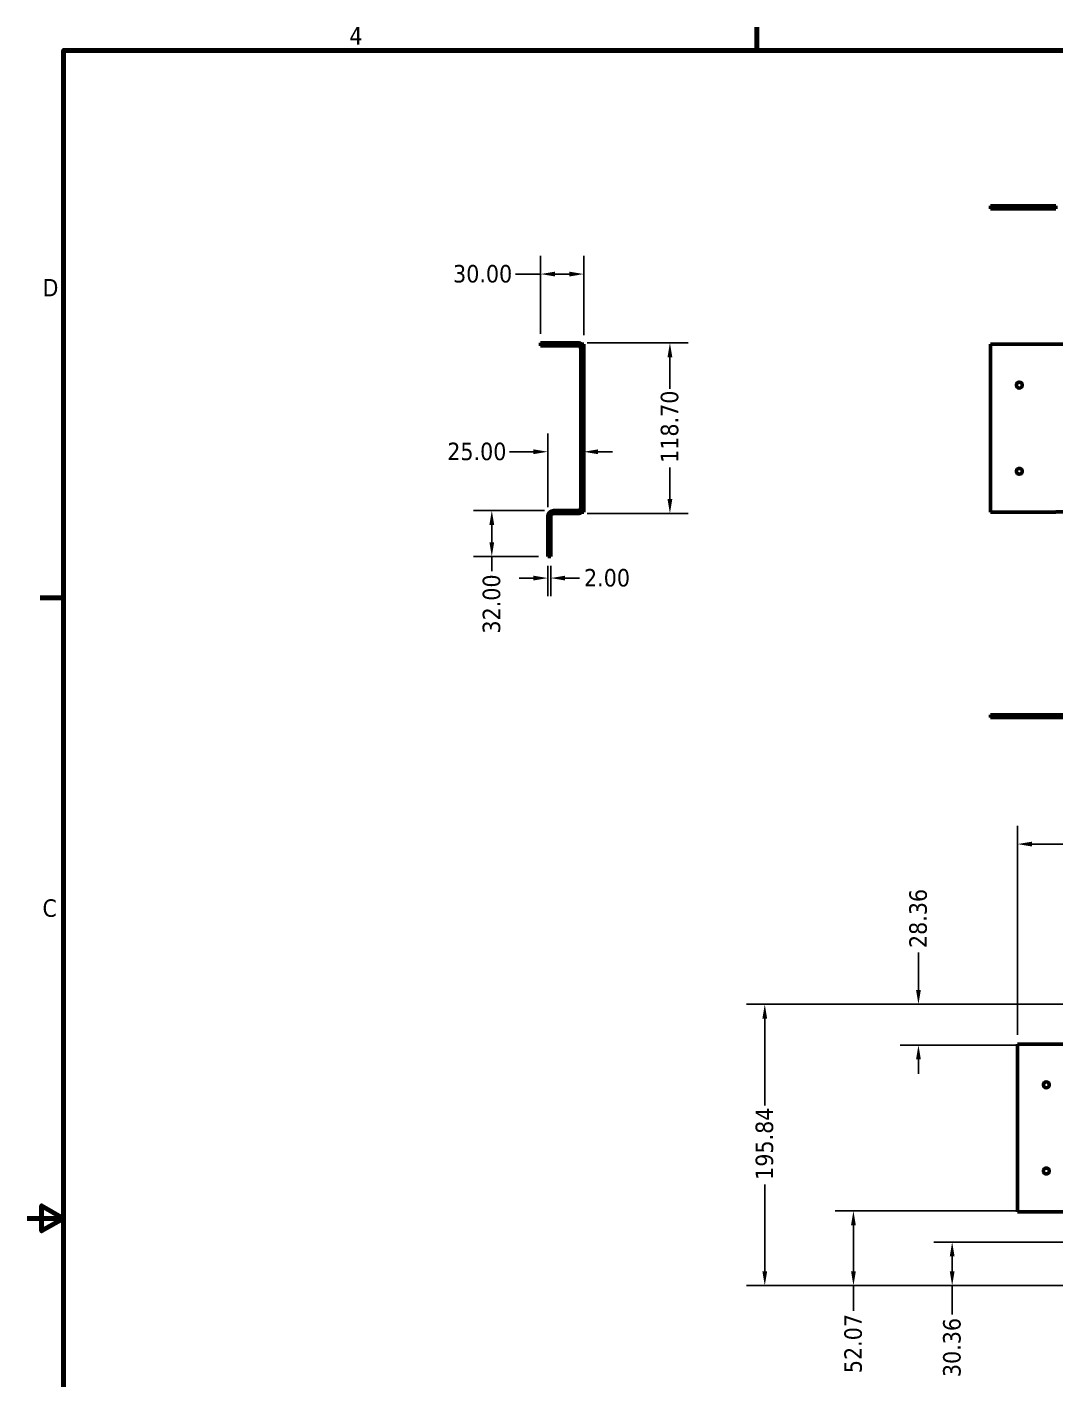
# Model space of a CAD drawing. Header units: millimetres. Extents: x 51 to 2184, y 25 to 1702.
# Drawn here: x 51 to 767, y 751 to 1693 of the extents above; entities that cross this region are included whole.
import ezdxf

# ---------------------------------------------------------------- set-up
doc = ezdxf.new("R2010")
doc.units = ezdxf.units.MM
doc.header["$LTSCALE"] = 4
for name, color, linetype, lineweight in [('Obramowanie (ANSI)', 7, 'Continuous', 70), ('Ukryty (ANSI)', 7, 'Continuous', 35), ('Widoczne (ANSI)', 7, 'Continuous', 50), ('Wymiar (ANSI)', 7, 'Continuous', 25)]:
    doc.layers.add(name, color=color, linetype=linetype, lineweight=lineweight)
doc.styles.add('Tekst notatki (ANSI)', font='tahoma.ttf')
doc.dimstyles.new('Domyślne - mm (ANSI)', dxfattribs={"dimscale": 4, "dimtxt": 3.048, "dimasz": 2.5, "dimexe": 3.175, "dimexo": 1.6002, "dimgap": 0.8, "dimtad": 0, "dimtoh": 1, "dimrnd": 1e-08, "dimzin": 4, "dimdsep": 46, "dimtxsty": 'Tekst notatki (ANSI)', "dimcen": 0.09, "dimdle": 10, "dimclrd": 256, "dimclre": 256, "dimclrt": 256, "dimadec": 1, "dimazin": 1, "dimtfac": 1, "dimtofl": 0, "dimtmove": 0, "dimatfit": 3, "dimfxl": 1, "dimtolj": 1, "dimtzin": 4, "dimlwd": -1, "dimlwe": -1, "dimarcsym": 0})

# ---------------------------------------------------------------- blocks, each defined once
blk = doc.blocks.new('Ramki Default Border')
at = {"layer": 'Obramowanie (ANSI)'}
for p, q in [((139.7, 419.1), (139.7, 423.16)), ((19.05, 323.85), (14.99, 323.85))]:
    blk.add_line(p, q, dxfattribs=at)
at = {"layer": 'Obramowanie (ANSI)', "flags": 128}
for points in [[(19.05, 12.7), (19.05, 419.1), (539.75, 419.1), (539.75, 12.7), (19.05, 12.7)], [(12.7, 215.9), (19.05, 215.9), (15.24, 218.1), (15.24, 213.7), (19.05, 215.9)]]:
    blk.add_lwpolyline(points, dxfattribs=at)
at = {"layer": 'Obramowanie (ANSI)', "char_height": 3.05, "attachment_point": 7, "style": 'Tekst notatki (ANSI)'}
for s, insert in [('4', (68.79, 420.12)), ('D', (15.39, 376.3)), ('C', (15.39, 268.3))]:
    blk.add_mtext(s, dxfattribs=dict(at, insert=insert))
blk = doc.blocks.new('*D5')
at = {"layer": 'Defpoints', "color": 0, "transparency": 16777216}
for p in [(438.34, 1520.75), (408.34, 1472.85), (438.34, 1471.85)]:
    blk.add_point(p, dxfattribs=at)
at = {"layer": 'Wymiar (ANSI)', "transparency": 16777216}
for p, q in [((408.34, 1479.25), (408.34, 1533.45)), ((438.34, 1478.25), (438.34, 1533.45)), ((408.34, 1520.75), (390.8, 1520.75)), ((428.34, 1520.75), (418.34, 1520.75))]:
    blk.add_line(p, q, dxfattribs=at)
for points in [[(418.34, 1522.41), (418.34, 1519.08), (408.34, 1520.75)], [(428.34, 1522.41), (428.34, 1519.08), (438.34, 1520.75)]]:
    blk.add_solid(points, dxfattribs=at)
at = {"layer": 'Wymiar (ANSI)', "transparency": 16777216, "insert": (347.38, 1527.1), "char_height": 12.192, "attachment_point": 1, "style": 'Tekst notatki (ANSI)'}
blk.add_mtext('\\A1;30.00', dxfattribs=at)
blk = doc.blocks.new('*D6')
at = {"layer": 'Defpoints', "color": 0, "transparency": 16777216}
for p in [(434.34, 1472.85), (434.34, 1354.15), (498.34, 1354.15)]:
    blk.add_point(p, dxfattribs=at)
at = {"layer": 'Wymiar (ANSI)', "transparency": 16777216}
for p, q in [((440.74, 1472.85), (511.04, 1472.85)), ((498.34, 1462.85), (498.34, 1440.86)), ((498.34, 1364.15), (498.34, 1386.14)), ((440.74, 1354.15), (511.04, 1354.15))]:
    blk.add_line(p, q, dxfattribs=at)
for points in [[(496.68, 1462.85), (500.01, 1462.85), (498.34, 1472.85)], [(496.68, 1364.15), (500.01, 1364.15), (498.34, 1354.15)]]:
    blk.add_solid(points, dxfattribs=at)
at = {"layer": 'Wymiar (ANSI)', "transparency": 16777216, "insert": (491.97, 1389.34), "char_height": 12.192, "attachment_point": 1, "rotation": 90, "style": 'Tekst notatki (ANSI)'}
blk.add_mtext('\\A1;118.70', dxfattribs=at)
blk = doc.blocks.new('*D7')
at = {"layer": 'Defpoints', "color": 0, "transparency": 16777216}
for p in [(413.34, 1397.09), (438.34, 1397.09), (413.34, 1352.15)]:
    blk.add_point(p, dxfattribs=at)
at = {"layer": 'Wymiar (ANSI)', "transparency": 16777216}
for p, q in [((413.34, 1358.55), (413.34, 1409.79)), ((403.34, 1397.09), (386.65, 1397.09)), ((448.34, 1397.09), (458.34, 1397.09))]:
    blk.add_line(p, q, dxfattribs=at)
for points in [[(403.34, 1398.75), (403.34, 1395.42), (413.34, 1397.09)], [(448.34, 1398.75), (448.34, 1395.42), (438.34, 1397.09)]]:
    blk.add_solid(points, dxfattribs=at)
at = {"layer": 'Wymiar (ANSI)', "transparency": 16777216, "insert": (343.33, 1403.44), "char_height": 12.192, "attachment_point": 1, "style": 'Tekst notatki (ANSI)'}
blk.add_mtext('\\A1;25.00', dxfattribs=at)
blk = doc.blocks.new('*D8')
at = {"layer": 'Defpoints', "color": 0, "transparency": 16777216}
for p in [(417.34, 1356.15), (374.34, 1324.15), (413.34, 1324.15)]:
    blk.add_point(p, dxfattribs=at)
at = {"layer": 'Wymiar (ANSI)', "transparency": 16777216}
for p, q in [((410.94, 1356.15), (361.64, 1356.15)), ((374.34, 1346.15), (374.34, 1334.15)), ((406.94, 1324.15), (361.64, 1324.15)), ((374.34, 1324.15), (374.34, 1313.98))]:
    blk.add_line(p, q, dxfattribs=at)
for points in [[(372.68, 1346.15), (376.01, 1346.15), (374.34, 1356.15)], [(372.68, 1334.15), (376.01, 1334.15), (374.34, 1324.15)]]:
    blk.add_solid(points, dxfattribs=at)
at = {"layer": 'Wymiar (ANSI)', "transparency": 16777216, "insert": (367.99, 1270.56), "char_height": 12.192, "attachment_point": 1, "rotation": 90, "style": 'Tekst notatki (ANSI)'}
blk.add_mtext('\\A1;32.00', dxfattribs=at)
blk = doc.blocks.new('*D9')
at = {"layer": 'Defpoints', "color": 0, "transparency": 16777216}
for p in [(413.34, 1324.15), (415.34, 1324.15), (415.34, 1309.18)]:
    blk.add_point(p, dxfattribs=at)
at = {"layer": 'Wymiar (ANSI)', "transparency": 16777216}
for p, q in [((403.34, 1309.18), (393.34, 1309.18)), ((413.34, 1317.75), (413.34, 1296.48)), ((415.34, 1317.75), (415.34, 1296.48)), ((425.34, 1309.18), (435.34, 1309.18))]:
    blk.add_line(p, q, dxfattribs=at)
for points in [[(403.34, 1310.84), (403.34, 1307.51), (413.34, 1309.18)], [(425.34, 1310.84), (425.34, 1307.51), (415.34, 1309.18)]]:
    blk.add_solid(points, dxfattribs=at)
at = {"layer": 'Wymiar (ANSI)', "transparency": 16777216, "insert": (438.54, 1315.53), "char_height": 12.192, "attachment_point": 1, "style": 'Tekst notatki (ANSI)'}
blk.add_mtext('\\A1;2.00', dxfattribs=at)
blk = doc.blocks.new('*D10')
at = {"layer": 'Defpoints', "color": 0, "transparency": 16777216}
for p in [(1895.37, 1124.05), (740.37, 984.88), (1895.37, 984.88)]:
    blk.add_point(p, dxfattribs=at)
at = {"layer": 'Wymiar (ANSI)', "transparency": 16777216}
for p, q in [((740.37, 991.28), (740.37, 1136.75)), ((1895.37, 991.28), (1895.37, 1136.75)), ((750.37, 1124.05), (1285.94, 1124.05)), ((1885.37, 1124.05), (1349.81, 1124.05))]:
    blk.add_line(p, q, dxfattribs=at)
for points in [[(750.37, 1125.72), (750.37, 1122.38), (740.37, 1124.05)], [(1885.37, 1125.72), (1885.37, 1122.38), (1895.37, 1124.05)]]:
    blk.add_solid(points, dxfattribs=at)
at = {"layer": 'Wymiar (ANSI)', "transparency": 16777216, "insert": (1289.14, 1130.4), "char_height": 12.192, "attachment_point": 1, "style": 'Tekst notatki (ANSI)'}
blk.add_mtext('\\A1;1155.00', dxfattribs=at)
blk = doc.blocks.new('*D11')
at = {"layer": 'Defpoints', "color": 0, "transparency": 16777216}
for p in [(820.37, 1012.59), (564.37, 816.75), (820.37, 816.75)]:
    blk.add_point(p, dxfattribs=at)
at = {"layer": 'Wymiar (ANSI)', "transparency": 16777216}
for p, q in [((813.97, 1012.59), (551.67, 1012.59)), ((564.37, 1002.59), (564.37, 942.16)), ((564.37, 826.75), (564.37, 887.18)), ((813.97, 816.75), (551.67, 816.75))]:
    blk.add_line(p, q, dxfattribs=at)
for points in [[(562.71, 1002.59), (566.04, 1002.59), (564.37, 1012.59)], [(562.71, 826.75), (566.04, 826.75), (564.37, 816.75)]]:
    blk.add_solid(points, dxfattribs=at)
at = {"layer": 'Wymiar (ANSI)', "transparency": 16777216, "insert": (558, 890.38), "char_height": 12.192, "attachment_point": 1, "rotation": 90, "style": 'Tekst notatki (ANSI)'}
blk.add_mtext('\\A1;195.84', dxfattribs=at)
blk = doc.blocks.new('*D12')
at = {"layer": 'Defpoints', "color": 0, "transparency": 16777216}
for p in [(671.35, 1012.59), (820.37, 1012.59), (820.37, 984.23)]:
    blk.add_point(p, dxfattribs=at)
at = {"layer": 'Wymiar (ANSI)', "transparency": 16777216}
for p, q in [((671.35, 1022.59), (671.35, 1048.5)), ((813.97, 1012.59), (658.65, 1012.59)), ((813.97, 984.23), (658.65, 984.23)), ((671.35, 974.23), (671.35, 964.23))]:
    blk.add_line(p, q, dxfattribs=at)
for points in [[(669.68, 1022.59), (673.02, 1022.59), (671.35, 1012.59)], [(669.68, 974.23), (673.02, 974.23), (671.35, 984.23)]]:
    blk.add_solid(points, dxfattribs=at)
at = {"layer": 'Wymiar (ANSI)', "transparency": 16777216, "insert": (664.98, 1051.7), "char_height": 12.192, "attachment_point": 1, "rotation": 90, "style": 'Tekst notatki (ANSI)'}
blk.add_mtext('\\A1;28.36', dxfattribs=at)
blk = doc.blocks.new('*D13')
at = {"layer": 'Defpoints', "color": 0, "transparency": 16777216}
for p in [(694.85, 847.11), (820.37, 847.11), (820.37, 816.75)]:
    blk.add_point(p, dxfattribs=at)
at = {"layer": 'Wymiar (ANSI)', "transparency": 16777216}
for p, q in [((813.97, 847.11), (682.15, 847.11)), ((694.85, 837.11), (694.85, 826.75)), ((813.97, 816.75), (682.15, 816.75)), ((694.85, 816.75), (694.85, 796.67))]:
    blk.add_line(p, q, dxfattribs=at)
for points in [[(693.18, 837.11), (696.52, 837.11), (694.85, 847.11)], [(693.18, 826.75), (696.52, 826.75), (694.85, 816.75)]]:
    blk.add_solid(points, dxfattribs=at)
at = {"layer": 'Wymiar (ANSI)', "transparency": 16777216, "insert": (688.5, 753.12), "char_height": 12.192, "attachment_point": 1, "rotation": 90, "style": 'Tekst notatki (ANSI)'}
blk.add_mtext('\\A1;30.36', dxfattribs=at)
blk = doc.blocks.new('*D14')
at = {"layer": 'Defpoints', "color": 0, "transparency": 16777216}
for p in [(626.09, 868.82), (820.37, 868.82), (820.37, 816.75)]:
    blk.add_point(p, dxfattribs=at)
at = {"layer": 'Wymiar (ANSI)', "transparency": 16777216}
for p, q in [((813.97, 868.82), (613.39, 868.82)), ((626.09, 858.82), (626.09, 826.75)), ((813.97, 816.75), (613.39, 816.75)), ((626.09, 816.75), (626.09, 799.13))]:
    blk.add_line(p, q, dxfattribs=at)
for points in [[(624.42, 858.82), (627.76, 858.82), (626.09, 868.82)], [(624.42, 826.75), (627.76, 826.75), (626.09, 816.75)]]:
    blk.add_solid(points, dxfattribs=at)
at = {"layer": 'Wymiar (ANSI)', "transparency": 16777216, "insert": (619.74, 755.86), "char_height": 12.192, "attachment_point": 1, "rotation": 90, "style": 'Tekst notatki (ANSI)'}
blk.add_mtext('\\A1;52.07', dxfattribs=at)

msp = doc.modelspace()

# ---------------------------------------------------------------- linework, layer by layer
at = {"layer": 'Ukryty (ANSI)'}
for p, q in [((739.535, 1566.139), (739.535, 1568.139)), ((743.635, 1566.139), (743.635, 1568.139)), ((418.593, 1470.853), (418.593, 1472.853)), ((424.093, 1470.853), (424.093, 1472.853)), ((436.343, 1467.853), (438.343, 1467.853)), ((438.343, 1451.009), (436.343, 1451.009)), ((438.343, 1451.006), (436.343, 1451.006)), ((436.343, 1450.859), (438.343, 1450.859)), ((438.343, 1450.321), (436.343, 1450.321)), ((438.343, 1450.312), (436.343, 1450.312)), ((438.343, 1448.956), (436.343, 1448.956)), ((438.343, 1448.941), (436.343, 1448.941)), ((438.343, 1447.009), (436.343, 1447.009)), ((438.343, 1447.006), (436.343, 1447.006)), ((438.343, 1446.939), (436.343, 1446.939)), ((438.343, 1446.918), (436.343, 1446.918)), ((436.343, 1446.859), (438.343, 1446.859)), ((438.343, 1446.321), (436.343, 1446.321)), ((438.343, 1446.312), (436.343, 1446.312)), ((438.343, 1445.553), (436.343, 1445.553)), ((438.343, 1445.009), (436.343, 1445.009)), ((438.343, 1444.987), (436.343, 1444.987)), ((438.343, 1444.956), (436.343, 1444.956)), ((438.343, 1444.941), (436.343, 1444.941)), ((438.343, 1444.311), (436.343, 1444.311)), ((438.343, 1444.285), (436.343, 1444.285)), ((438.343, 1444.135), (436.343, 1444.135)), ((438.343, 1444.069), (436.343, 1444.069)), ((438.343, 1443.253), (436.343, 1443.253)), ((438.343, 1442.939), (436.343, 1442.939)), ((438.343, 1442.918), (436.343, 1442.918)), ((438.343, 1442.391), (436.343, 1442.391)), ((438.343, 1442.283), (436.343, 1442.283)), ((438.343, 1441.453), (436.343, 1441.453)), ((438.343, 1441.122), (436.343, 1441.122)), ((438.343, 1441.091), (436.343, 1441.091)), ((438.343, 1441.009), (436.343, 1441.009)), ((438.343, 1440.987), (436.343, 1440.987)), ((438.343, 1440.603), (436.343, 1440.603)), ((438.343, 1440.311), (436.343, 1440.311)), ((438.343, 1440.285), (436.343, 1440.285)), ((438.343, 1440.135), (436.343, 1440.135)), ((438.343, 1440.069), (436.343, 1440.069)), ((438.343, 1439.83), (436.343, 1439.83)), ((438.343, 1439.684), (436.343, 1439.684)), ((436.343, 1439.035), (438.343, 1439.035)), ((436.343, 1439.009), (438.343, 1439.009)), ((438.343, 1438.753), (436.343, 1438.753)), ((438.343, 1438.391), (436.343, 1438.391)), ((438.343, 1438.283), (436.343, 1438.283)), ((436.343, 1438.157), (438.343, 1438.157)), ((436.343, 1438.08), (438.343, 1438.08)), ((438.343, 1437.435), (436.343, 1437.435)), ((438.343, 1437.4), (436.343, 1437.4)), ((438.343, 1437.122), (436.343, 1437.122)), ((438.343, 1437.103), (436.343, 1437.103)), ((438.343, 1437.091), (436.343, 1437.091)), ((438.343, 1436.531), (436.343, 1436.531)), ((436.343, 1436.409), (438.343, 1436.409)), ((438.343, 1436.35), (436.343, 1436.35)), ((436.343, 1436.284), (438.343, 1436.284)), ((438.343, 1435.83), (436.343, 1435.83)), ((438.343, 1435.684), (436.343, 1435.684)), ((436.343, 1435.035), (438.343, 1435.035)), ((436.343, 1435.009), (438.343, 1435.009)), ((436.343, 1434.157), (438.343, 1434.157)), ((436.343, 1434.08), (438.343, 1434.08)), ((436.343, 1433.857), (438.343, 1433.857)), ((436.343, 1433.689), (438.343, 1433.689)), ((438.343, 1433.435), (436.343, 1433.435)), ((438.343, 1433.4), (436.343, 1433.4)), ((438.343, 1433.321), (436.343, 1433.321)), ((438.343, 1433.282), (436.343, 1433.282)), ((436.343, 1433.009), (438.343, 1433.009)), ((436.343, 1432.985), (438.343, 1432.985)), ((438.343, 1432.592), (436.343, 1432.592)), ((438.343, 1432.531), (436.343, 1432.531)), ((436.343, 1432.409), (438.343, 1432.409)), ((438.343, 1432.383), (436.343, 1432.383)), ((438.343, 1432.35), (436.343, 1432.35)), ((436.343, 1432.284), (438.343, 1432.284)), ((438.343, 1431.753), (436.343, 1431.753)), ((436.343, 1431.616), (438.343, 1431.616)), ((436.343, 1431.545), (438.343, 1431.545)), ((436.343, 1430.6), (438.343, 1430.6)), ((436.343, 1430.395), (438.343, 1430.395)), ((436.343, 1429.857), (438.343, 1429.857)), ((436.343, 1429.689), (438.343, 1429.689)), ((438.343, 1429.321), (436.343, 1429.321)), ((438.343, 1429.282), (436.343, 1429.282)), ((436.343, 1429.009), (438.343, 1429.009)), ((436.343, 1428.985), (438.343, 1428.985)), ((436.343, 1428.917), (438.343, 1428.917)), ((438.343, 1428.86), (436.343, 1428.86)), ((438.343, 1428.818), (436.343, 1428.818)), ((436.343, 1428.806), (438.343, 1428.806)), ((438.343, 1428.592), (436.343, 1428.592)), ((438.343, 1428.383), (436.343, 1428.383)), ((438.343, 1428.134), (436.343, 1428.134)), ((438.343, 1427.904), (436.343, 1427.904)), ((436.343, 1427.616), (438.343, 1427.616)), ((436.343, 1427.545), (438.343, 1427.545)), ((436.343, 1427.009), (438.343, 1427.009)), ((436.343, 1426.805), (438.343, 1426.805)), ((436.343, 1426.763), (438.343, 1426.763)), ((436.343, 1426.6), (438.343, 1426.6)), ((436.343, 1426.529), (438.343, 1426.529)), ((436.343, 1426.395), (438.343, 1426.395)), ((436.343, 1425.132), (438.343, 1425.132)), ((436.343, 1424.99), (438.343, 1424.99)), ((436.343, 1424.917), (438.343, 1424.917)), ((438.343, 1424.86), (436.343, 1424.86)), ((438.343, 1424.818), (436.343, 1424.818)), ((436.343, 1424.806), (438.343, 1424.806)), ((436.343, 1424.579), (438.343, 1424.579)), ((438.343, 1424.139), (436.343, 1424.139)), ((438.343, 1424.134), (436.343, 1424.134)), ((438.343, 1424.096), (436.343, 1424.096)), ((436.343, 1424.014), (438.343, 1424.014)), ((438.343, 1423.904), (436.343, 1423.904)), ((438.343, 1423.293), (436.343, 1423.293)), ((438.343, 1423.047), (436.343, 1423.047)), ((436.343, 1423.009), (438.343, 1423.009)), ((436.343, 1422.805), (438.343, 1422.805)), ((436.343, 1422.763), (438.343, 1422.763)), ((436.343, 1422.529), (438.343, 1422.529)), ((436.343, 1422.494), (438.343, 1422.494)), ((436.343, 1422.24), (438.343, 1422.24)), ((436.343, 1421.509), (438.343, 1421.509)), ((436.343, 1421.132), (438.343, 1421.132)), ((436.343, 1420.99), (438.343, 1420.99)), ((436.343, 1420.579), (438.343, 1420.579)), ((436.343, 1420.568), (438.343, 1420.568)), ((436.343, 1420.405), (438.343, 1420.405)), ((438.343, 1420.139), (436.343, 1420.139)), ((438.343, 1420.096), (436.343, 1420.096)), ((436.343, 1420.07), (438.343, 1420.07)), ((436.343, 1420.014), (438.343, 1420.014)), ((438.343, 1419.293), (436.343, 1419.293)), ((436.343, 1419.273), (438.343, 1419.273)), ((438.343, 1419.25), (436.343, 1419.25)), ((438.343, 1419.206), (436.343, 1419.206)), ((438.343, 1419.047), (436.343, 1419.047)), ((436.343, 1418.509), (438.343, 1418.509)), ((436.343, 1418.494), (438.343, 1418.494)), ((436.343, 1418.24), (438.343, 1418.24)), ((438.343, 1418.215), (436.343, 1418.215)), ((438.343, 1417.962), (436.343, 1417.962)), ((436.343, 1417.956), (438.343, 1417.956)), ((436.343, 1417.692), (438.343, 1417.692)), ((436.343, 1417.509), (438.343, 1417.509)), ((436.343, 1416.568), (438.343, 1416.568)), ((436.343, 1416.405), (438.343, 1416.405)), ((436.343, 1416.07), (438.343, 1416.07)), ((436.343, 1415.593), (438.343, 1415.593)), ((436.343, 1415.509), (438.343, 1415.509)), ((436.343, 1415.424), (438.343, 1415.424)), ((436.343, 1415.273), (438.343, 1415.273)), ((438.343, 1415.25), (436.343, 1415.25)), ((438.343, 1415.206), (436.343, 1415.206)), ((436.343, 1414.516), (438.343, 1414.516)), ((436.343, 1414.509), (438.343, 1414.509)), ((438.343, 1414.289), (436.343, 1414.289)), ((438.343, 1414.244), (436.343, 1414.244)), ((438.343, 1414.215), (436.343, 1414.215)), ((438.343, 1413.962), (436.343, 1413.962)), ((436.343, 1413.956), (438.343, 1413.956)), ((436.343, 1413.692), (438.343, 1413.692)), ((436.343, 1413.671), (438.343, 1413.671)), ((436.343, 1413.325), (438.343, 1413.325)), ((436.343, 1413.061), (438.343, 1413.061)), ((438.343, 1413.055), (436.343, 1413.055)), ((438.343, 1412.802), (436.343, 1412.802)), ((436.343, 1412.509), (438.343, 1412.509)), ((436.343, 1411.593), (438.343, 1411.593)), ((436.343, 1411.509), (438.343, 1411.509)), ((436.343, 1411.424), (438.343, 1411.424)), ((436.343, 1410.612), (438.343, 1410.612)), ((436.343, 1410.516), (438.343, 1410.516)), ((436.343, 1410.449), (438.343, 1410.449)), ((438.343, 1410.289), (436.343, 1410.289)), ((438.343, 1410.244), (436.343, 1410.244)), ((436.343, 1409.671), (438.343, 1409.671)), ((436.343, 1409.509), (438.343, 1409.509)), ((438.343, 1409.351), (436.343, 1409.351)), ((436.343, 1409.325), (438.343, 1409.325)), ((438.343, 1409.307), (436.343, 1409.307)), ((436.343, 1409.19), (438.343, 1409.19)), ((436.343, 1409.061), (438.343, 1409.061)), ((438.343, 1409.055), (436.343, 1409.055)), ((438.343, 1408.802), (436.343, 1408.802)), ((436.343, 1408.777), (438.343, 1408.777)), ((436.343, 1408.523), (438.343, 1408.523)), ((436.343, 1408.509), (438.343, 1408.509)), ((436.343, 1408.489), (438.343, 1408.489)), ((438.343, 1407.97), (436.343, 1407.97)), ((438.343, 1407.724), (436.343, 1407.724)), ((436.343, 1406.612), (438.343, 1406.612)), ((436.343, 1406.449), (438.343, 1406.449)), ((436.343, 1406.027), (438.343, 1406.027)), ((436.343, 1405.885), (438.343, 1405.885)), ((436.343, 1405.509), (438.343, 1405.509)), ((438.343, 1405.351), (436.343, 1405.351)), ((436.343, 1405.311), (438.343, 1405.311)), ((438.343, 1405.307), (436.343, 1405.307)), ((436.343, 1405.19), (438.343, 1405.19)), ((436.343, 1404.915), (438.343, 1404.915)), ((436.343, 1404.777), (438.343, 1404.777)), ((438.343, 1404.533), (436.343, 1404.533)), ((436.343, 1404.523), (438.343, 1404.523)), ((438.343, 1404.491), (436.343, 1404.491)), ((436.343, 1404.489), (438.343, 1404.489)), ((436.343, 1404.488), (438.343, 1404.488)), ((436.343, 1404.254), (438.343, 1404.254)), ((438.343, 1403.97), (436.343, 1403.97)), ((436.343, 1403.768), (438.343, 1403.768)), ((438.343, 1403.724), (436.343, 1403.724)), ((438.343, 1403.113), (436.343, 1403.113)), ((438.343, 1402.883), (436.343, 1402.883)), ((436.343, 1402.211), (438.343, 1402.211)), ((436.343, 1402.1), (438.343, 1402.1)), ((436.343, 1402.027), (438.343, 1402.027)), ((436.343, 1401.885), (438.343, 1401.885)), ((436.343, 1401.311), (438.343, 1401.311)), ((436.343, 1400.915), (438.343, 1400.915)), ((436.343, 1400.622), (438.343, 1400.622)), ((438.343, 1400.533), (436.343, 1400.533)), ((438.343, 1400.491), (436.343, 1400.491)), ((436.343, 1400.488), (438.343, 1400.488)), ((436.343, 1400.417), (438.343, 1400.417)), ((436.343, 1400.254), (438.343, 1400.254)), ((438.343, 1399.929), (436.343, 1399.929)), ((438.343, 1399.889), (436.343, 1399.889)), ((436.343, 1399.768), (438.343, 1399.768)), ((436.343, 1399.472), (438.343, 1399.472)), ((436.343, 1399.401), (438.343, 1399.401)), ((438.343, 1399.113), (436.343, 1399.113)), ((438.343, 1398.883), (436.343, 1398.883)), ((438.343, 1398.634), (436.343, 1398.634)), ((438.343, 1398.425), (436.343, 1398.425)), ((436.343, 1398.211), (438.343, 1398.211)), ((436.343, 1398.1), (438.343, 1398.1)), ((436.343, 1398.032), (438.343, 1398.032)), ((436.343, 1398.008), (438.343, 1398.008)), ((436.343, 1397.328), (438.343, 1397.328)), ((436.343, 1397.16), (438.343, 1397.16)), ((436.343, 1396.622), (438.343, 1396.622)), ((436.343, 1396.417), (438.343, 1396.417)), ((438.343, 1395.929), (436.343, 1395.929)), ((438.343, 1395.889), (436.343, 1395.889)), ((438.343, 1395.628), (436.343, 1395.628)), ((438.343, 1395.591), (436.343, 1395.591)), ((436.343, 1395.472), (438.343, 1395.472)), ((436.343, 1395.401), (438.343, 1395.401)), ((438.343, 1395.253), (436.343, 1395.253)), ((436.343, 1394.733), (438.343, 1394.733)), ((438.343, 1394.667), (436.343, 1394.667)), ((438.343, 1394.634), (436.343, 1394.634)), ((436.343, 1394.608), (438.343, 1394.608)), ((438.343, 1394.487), (436.343, 1394.487)), ((438.343, 1394.425), (436.343, 1394.425)), ((436.343, 1394.032), (438.343, 1394.032)), ((436.343, 1394.008), (438.343, 1394.008)), ((436.343, 1393.328), (438.343, 1393.328)), ((436.343, 1393.16), (438.343, 1393.16)), ((436.343, 1392.937), (438.343, 1392.937)), ((436.343, 1392.86), (438.343, 1392.86)), ((436.343, 1392.008), (438.343, 1392.008)), ((436.343, 1391.982), (438.343, 1391.982)), ((438.343, 1391.714), (436.343, 1391.714)), ((438.343, 1391.68), (436.343, 1391.68)), ((438.343, 1391.628), (436.343, 1391.628)), ((438.343, 1391.591), (436.343, 1391.591)), ((438.343, 1391.333), (436.343, 1391.333)), ((438.343, 1391.187), (436.343, 1391.187)), ((436.343, 1390.733), (438.343, 1390.733)), ((438.343, 1390.667), (436.343, 1390.667)), ((436.343, 1390.608), (438.343, 1390.608)), ((438.343, 1390.487), (436.343, 1390.487)), ((436.343, 1388.937), (438.343, 1388.937)), ((436.343, 1388.86), (438.343, 1388.86)), ((438.343, 1388.734), (436.343, 1388.734)), ((438.343, 1388.626), (436.343, 1388.626)), ((438.343, 1388.263), (436.343, 1388.263)), ((438.343, 1388.253), (436.343, 1388.253)), ((438.343, 1388.234), (436.343, 1388.234)), ((436.343, 1388.008), (438.343, 1388.008)), ((436.343, 1387.982), (438.343, 1387.982)), ((438.343, 1387.714), (436.343, 1387.714)), ((438.343, 1387.68), (436.343, 1387.68)), ((438.343, 1387.333), (436.343, 1387.333)), ((438.343, 1387.187), (436.343, 1387.187)), ((438.343, 1386.948), (436.343, 1386.948)), ((438.343, 1386.882), (436.343, 1386.882)), ((438.343, 1386.03), (436.343, 1386.03)), ((438.343, 1386.008), (436.343, 1386.008)), ((438.343, 1385.553), (436.343, 1385.553)), ((438.343, 1385.342), (436.343, 1385.342)), ((438.343, 1385.318), (436.343, 1385.318)), ((438.343, 1384.734), (436.343, 1384.734)), ((438.343, 1384.626), (436.343, 1384.626)), ((438.343, 1384.263), (436.343, 1384.263)), ((438.343, 1384.234), (436.343, 1384.234)), ((438.343, 1383.753), (436.343, 1383.753)), ((438.343, 1383.008), (436.343, 1383.008)), ((438.343, 1382.99), (436.343, 1382.99)), ((438.343, 1382.948), (436.343, 1382.948)), ((438.343, 1382.882), (436.343, 1382.882)), ((438.343, 1382.03), (436.343, 1382.03)), ((438.343, 1382.008), (436.343, 1382.008)), ((438.343, 1381.453), (436.343, 1381.453)), ((438.343, 1381.342), (436.343, 1381.342)), ((438.343, 1381.318), (436.343, 1381.318)), ((438.343, 1381.307), (436.343, 1381.307)), ((438.343, 1381.295), (436.343, 1381.295)), ((438.343, 1380.272), (436.343, 1380.272)), ((438.343, 1380.266), (436.343, 1380.266)), ((436.343, 1380.148), (438.343, 1380.148)), ((438.343, 1379.923), (436.343, 1379.923)), ((438.343, 1379.008), (436.343, 1379.008)), ((438.343, 1378.99), (436.343, 1378.99)), ((438.343, 1377.903), (436.343, 1377.903)), ((438.343, 1377.307), (436.343, 1377.307)), ((438.343, 1377.295), (436.343, 1377.295)), ((438.343, 1376.272), (436.343, 1376.272)), ((438.343, 1376.266), (436.343, 1376.266)), ((436.343, 1376.148), (438.343, 1376.148)), ((438.343, 1375.923), (436.343, 1375.923)), ((438.343, 1373.803), (436.343, 1373.803)), ((436.343, 1372.903), (438.343, 1372.903)), ((422.343, 1356.153), (422.343, 1354.153)), ((436.343, 1361.903), (438.343, 1361.903)), ((436.343, 1359.153), (438.343, 1359.153)), ((415.343, 1355.617), (415.343, 1352.153)), ((436.343, 1355.391), (438.343, 1355.391)), ((415.343, 1343.903), (413.343, 1343.903)), ((415.343, 1343.403), (413.343, 1343.403)), ((415.343, 1339.903), (413.343, 1339.903)), ((415.343, 1339.403), (413.343, 1339.403)), ((415.343, 1338.903), (413.343, 1338.903)), ((415.343, 1336.403), (413.343, 1336.403)), ((739.535, 1214.065), (739.535, 1212.065)), ((743.635, 1214.065), (743.635, 1212.065)), ((767.085, 1214.065), (767.085, 1212.065))]:
    msp.add_line(p, q, dxfattribs=at)
for centre, start, end in [((434.343, 1468.853), 0, 48.590378), ((434.343, 1358.153), 311.409622, 0)]:
    msp.add_arc(centre, 4, start, end, dxfattribs=at)
at = {"layer": 'Widoczne (ANSI)'}
for p, q in [((721.585, 1568.139), (721.585, 1566.139)), ((721.585, 1568.139), (767.085, 1568.139)), ((721.585, 1566.139), (767.085, 1566.139)), ((767.085, 1568.139), (767.085, 1566.139)), ((408.343, 1472.853), (434.343, 1472.853)), ((408.343, 1472.853), (408.343, 1470.853)), ((408.343, 1470.853), (434.343, 1470.853)), ((436.343, 1471.853), (438.343, 1471.853)), ((436.343, 1471.853), (436.343, 1355.153)), ((438.343, 1355.153), (438.343, 1471.853)), ((721.585, 1471.853), (721.585, 1355.153)), ((800.585, 1471.853), (721.585, 1471.853)), ((434.343, 1356.153), (417.343, 1356.153)), ((413.343, 1324.153), (413.343, 1352.153)), ((415.343, 1324.153), (415.343, 1352.153)), ((434.343, 1354.153), (417.343, 1354.153)), ((436.343, 1355.153), (438.343, 1355.153)), ((721.585, 1355.153), (767.085, 1355.153)), ((767.085, 1355.153), (767.085, 1355.391)), ((767.085, 1355.391), (800.585, 1355.391)), ((413.343, 1324.153), (415.343, 1324.153)), ((721.585, 1212.065), (721.585, 1214.065)), ((721.585, 1214.065), (800.585, 1214.065)), ((800.585, 1212.065), (721.585, 1212.065)), ((819.372, 984.879), (740.372, 984.879)), ((740.372, 984.879), (740.372, 868.179)), ((740.372, 868.179), (785.872, 868.179))]:
    msp.add_line(p, q, dxfattribs=at)
for centre in [(741.585, 1443.503), (741.585, 1383.503), (760.372, 956.529), (760.372, 896.529)]:
    msp.add_circle(centre, 2.05, dxfattribs=at)
for centre, radius, start, end in [((434.343, 1468.853), 4, 48.590378, 90), ((434.343, 1468.853), 2, 0, 90), ((417.343, 1352.153), 4, 90, 180), ((434.343, 1358.153), 2, 270, 0), ((417.343, 1352.153), 2, 90, 180), ((434.343, 1358.153), 4, 270, 311.409622)]:
    msp.add_arc(centre, radius, start, end, dxfattribs=at)

# ---------------------------------------------------------------- block references
at = {"xscale": 4, "yscale": 4, "zscale": 4}
msp.add_blockref('Ramki Default Border', (0, 0), dxfattribs=at)

# ---------------------------------------------------------------- dimensions: what is measured, and where the dimension line sits
at = {"layer": 'Wymiar (ANSI)'}
for base, p1, p2, angle, override, picture, middle in [((438.343, 1520.747), (408.343, 1472.853), (438.343, 1471.853), 180, {"dimgap": 0.8, "dimtoh": 0, "dimdec": 2, "dimtol": 0, "dimlim": 0, "dimtp": 0, "dimtm": 0, "dimtdec": 2, "dimatfit": 2}, '*D5', (367.487, 1520.747)), ((498.343, 1354.153), (434.343, 1472.853), (434.343, 1354.153), 270, {"dimgap": 0.8, "dimtoh": 0, "dimdec": 2, "dimtol": 0, "dimlim": 0, "dimtp": 0, "dimtm": 0, "dimtdec": 2, "dimatfit": 1}, '*D6', (498.343, 1413.503)), ((374.343, 1324.153), (417.343, 1356.153), (413.343, 1324.153), 90, {"dimgap": 0.8, "dimtoh": 0, "dimdec": 2, "dimtol": 0, "dimlim": 0, "dimtp": 0, "dimtm": 0, "dimtdec": 2, "dimatfit": 2}, '*D8', (374.343, 1290.667)), ((1895.372, 1124.051), (740.372, 984.879), (1895.372, 984.879), 180, {"dimgap": 0.8, "dimtoh": 0, "dimdec": 2, "dimtol": 0, "dimlim": 0, "dimtp": 0, "dimtm": 0, "dimtdec": 2, "dimatfit": 1}, '*D10', (1317.872, 1124.051)), ((671.35, 1012.591), (820.372, 984.235), (820.372, 1012.591), 270, {"dimgap": 0.8, "dimtoh": 0, "dimdec": 2, "dimtol": 0, "dimlim": 0, "dimtp": 0, "dimtm": 0, "dimtdec": 2, "dimatfit": 1}, '*D12', (671.35, 1071.829)), ((564.372, 816.754), (820.372, 1012.591), (820.372, 816.754), 90, {"dimgap": 0.8, "dimtoh": 0, "dimdec": 2, "dimtol": 0, "dimlim": 0, "dimtp": 0, "dimtm": 0, "dimtdec": 2, "dimatfit": 1}, '*D11', (564.372, 914.672)), ((626.091, 868.822), (820.372, 816.754), (820.372, 868.822), 270, {"dimgap": 0.8, "dimtoh": 0, "dimdec": 2, "dimtol": 0, "dimlim": 0, "dimtp": 0, "dimtm": 0, "dimtdec": 2, "dimatfit": 2}, '*D14', (626.091, 775.898)), ((694.85, 847.11), (820.372, 816.754), (820.372, 847.11), 270, {"dimgap": 0.8, "dimtoh": 0, "dimdec": 2, "dimtol": 0, "dimlim": 0, "dimtp": 0, "dimtm": 0, "dimtdec": 2, "dimatfit": 2}, '*D13', (694.85, 773.294))]:
    dim = msp.add_linear_dim(base=base, p1=p1, p2=p2, angle=angle, dimstyle='Domyślne - mm (ANSI)', override=override, dxfattribs=at)
    dim.commit()
    dim.dimension.update_dxf_attribs({"geometry": picture, "text_midpoint": middle, "dimtype": 160})
for base, p1, p2, override, picture, middle in [((413.343, 1397.086), (438.343, 1397.086), (413.343, 1352.153), {"dimgap": 0.8, "dimtoh": 0, "dimdec": 2, "dimse1": 1, "dimtol": 0, "dimlim": 0, "dimtp": 0, "dimtm": 0, "dimtdec": 2, "dimatfit": 1}, '*D7', (363.391, 1397.086)), ((415.343, 1309.176), (413.343, 1324.153), (415.343, 1324.153), {"dimgap": 0.8, "dimtoh": 0, "dimdec": 2, "dimtol": 0, "dimlim": 0, "dimtp": 0, "dimtm": 0, "dimtdec": 2, "dimatfit": 1}, '*D9', (454.026, 1309.176))]:
    dim = msp.add_linear_dim(base=base, p1=p1, p2=p2, dimstyle='Domyślne - mm (ANSI)', override=override, dxfattribs=at)
    dim.commit()
    dim.dimension.update_dxf_attribs({"geometry": picture, "text_midpoint": middle, "dimtype": 160})

doc.saveas('drawing.dxf')
